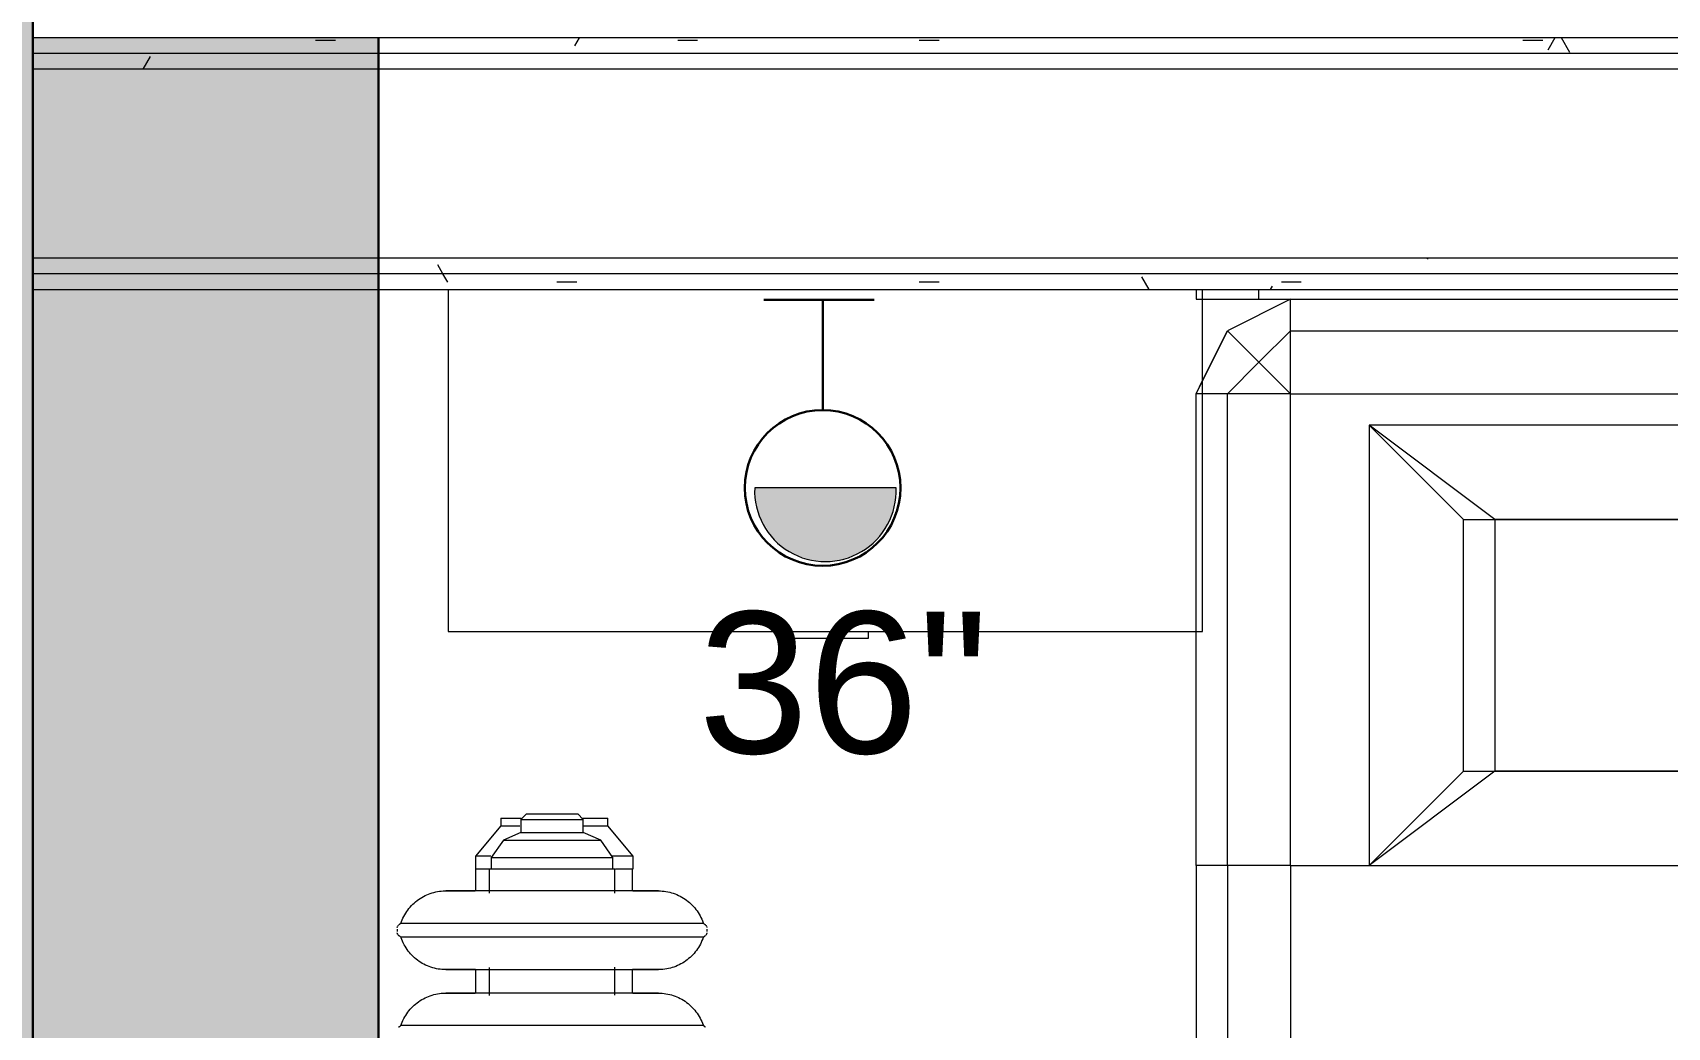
# Model space of a CAD drawing. Header units: inches. Extents: x -1176 to 1482, y -2527 to 978.
# Drawn here: x -1015.1 to -963.1, y 571.5 to 603.1 of the extents above; entities that cross this region are included whole.
import ezdxf

# ---------------------------------------------------------------- set-up
doc = ezdxf.new("R2010")
doc.units = ezdxf.units.IN
doc.header["$MEASUREMENT"] = 0
for name, color, linetype, lineweight in [('A-ANNO-NOTE', 131, 'Continuous', 40), ('A-GENM', 13, 'Continuous', 18), ('A-WALL', 113, 'Continuous', 18), ('A-WALL-PATT', 111, 'Continuous', 18), ('G-IMPT', 8, 'Continuous', 9), ('I-FURN', 30, 'Continuous', 9), ('I-WALL', 2, 'Continuous', 18)]:
    doc.layers.add(name, color=color, linetype=linetype, lineweight=lineweight)
doc.styles.add('Swis721 Lt BT', font='swissl.ttf', dxfattribs={"height": 4.5})
pattern_1 = [(0, (0, 0), (15.36, 3.84), [0.634, -10.886, 0.634, -10.886, -61.44]), (0, (0, 0), (15.36, 3.84), [-23.04, 0.634, -22.406, 0.634, -10.886, -26.88]), (0, (0, 0), (15.36, 3.84), [-57.6, 0.634, -7.046, 0.634, -18.566]), (120, (5.76, 1.92), (-11.005538, 11.38215), [0.634, -10.886, 0.634, -10.886, -61.44]), (120, (5.76, 1.92), (-11.005538, 11.38215), [-23.04, 0.634, -22.406, 0.634, -10.886, -26.88]), (120, (5.76, 1.92), (-11.005538, 11.38215), [-57.6, 0.634, -7.046, 0.634, -18.566]), (240, (7.68, 9.6), (-4.354462, -15.22215), [0.634, -10.886, 0.634, -10.886, -61.44]), (240, (7.68, 9.6), (-4.354462, -15.22215), [-23.04, 0.634, -22.406, 0.634, -10.886, -26.88]), (240, (7.68, 9.6), (-4.354462, -15.22215), [-57.6, 0.634, -7.046, 0.634, -18.566])]

# ---------------------------------------------------------------- blocks, each defined once
blk = doc.blocks.new('Bed_761 - 12ZBED05_dwg-V9-3rd Floor Power _ Signal')
at = {"layer": 'G-IMPT'}
for p, q in [((2.688, 78), (3, 78)), ((2.688, 78), (3, 78)), ((2.688, 78), (3, 78)), ((2.688, 78), (3, 78)), ((3, 78), (3, 0)), ((3, 78), (3, 77.792)), ((3, 78), (3, 77.792)), ((3, 78), (3, 77.792)), ((3, 78), (3, 0)), ((6, 78), (4, 77)), ((6, 78), (5.584, 77.792)), ((13.56, 78), (6, 78)), ((21, 78), (6, 78)), ((6, 77), (6, 78)), ((21, 78), (13.56, 78)), ((21, 78), (28, 78)), ((21, 78), (28, 78)), ((21, 77), (21, 78)), ((3, 77.792), (3, 75)), ((3, 77.792), (3, 76)), ((3, 77.792), (3, 76)), ((5.584, 77.792), (4, 77)), ((3, 75), (4, 77)), ((3, 75), (4, 77)), ((5, 76), (4, 77)), ((6, 77), (5, 76)), ((6, 75), (6, 77)), ((21, 77), (6, 77)), ((21, 75), (21, 77)), ((21, 77), (28, 77)), ((3, 76), (2.688, 76)), ((3, 76), (2.688, 76)), ((4, 75), (5, 76)), ((6, 75), (5, 76)), ((3, 75), (3, 3)), ((3, 75), (3, 3)), ((4, 75), (3, 75)), ((3, 75), (3, 3)), ((6, 75), (4, 75)), ((4, 75), (4, 3)), ((21, 75), (6, 75)), ((6, 75), (6, 3)), ((21, 75), (21, 72.5)), ((21, 75), (28, 75)), ((7, 42.5), (7, 72.5)), ((7, 72.5), (21, 72.5)), ((7, 72.5), (10, 69.5)), ((10, 68.5), (7, 72.5)), ((21, 72.5), (18, 69.5)), ((18, 68.5), (21, 72.5)), ((21, 72.5), (21, 42.5)), ((21, 72.5), (21, 42.5)), ((10, 69.5), (10, 68.5)), ((18, 69.5), (10, 69.5)), ((18, 69.5), (18, 68.5)), ((10, 68.5), (10, 46.5)), ((10, 46.5), (10, 68.5)), ((10, 68.5), (18, 68.5)), ((18, 68.5), (18, 46.5)), ((18, 46.5), (18, 68.5))]:
    blk.add_line(p, q, dxfattribs=at)
blk = doc.blocks.new('Bed_761 - Bed_761-6542718-3rd Floor Power _ Signal')
at = {"extrusion": (0, 0, -1), "zscale": -1, "rotation": 180}
blk.add_blockref('Bed_761 - 12ZBED05_dwg-V9-3rd Floor Power _ Signal', (0, 0), dxfattribs=at)
blk = doc.blocks.new('Bed_Side_Table_5122 - T-4-V16-3rd Floor Power _ Signal')
at = {"layer": 'I-FURN'}
for p, q in [((-12, 1.085), (-12, -9.787)), ((12, 0.772), (12, 1.085)), ((12, -1.812), (12, 0.772)), ((12, -9.787), (12, -1.812)), ((-12, -9.787), (-1.378, -9.787)), ((-1.378, -9.787), (-1.378, -10)), ((-1.378, -9.787), (1.378, -9.787)), ((1.378, -10), (1.378, -9.787)), ((1.378, -9.787), (11.792, -9.787)), ((11.792, -9.787), (12, -9.787)), ((-1.378, -10), (1.378, -10))]:
    blk.add_line(p, q, dxfattribs=at)
blk = doc.blocks.new('Cast_Iron_Radiator_8182 - Cast_Iron_Radiator_8182-V82-3rd Floor Power _ Signal')
at = {"layer": 'A-GENM', "lineweight": 9}
for p, q in [((10.718, 4.809), (10.693, 4.848)), ((10.718, 1), (10.718, 4.809)), ((13.557, 4.848), (13.532, 4.809)), ((13.532, 1), (13.532, 4.809)), ((13.75, 4.933), (13.713, 4.933)), ((13.787, 4.933), (13.75, 4.933)), ((13.968, 4.809), (13.943, 4.848)), ((13.968, 1), (13.968, 4.809)), ((12.504, 2.438), (11.749, 2.438)), ((15.702, 2.438), (14.999, 2.438)), ((16.106, 2.438), (15.702, 2.438)), ((15.702, 2.438), (15.702, 2.291)), ((15.702, 2.296), (15.702, 2.192)), ((15.702, 2.188), (15.702, 2.013)), ((17.064, 1.635), (16.106, 2.438)), ((16.106, 1.944), (16.106, 2.438)), ((12.568, 2), (11.678, 2)), ((15.702, 2), (14.928, 2)), ((15.702, 2), (15.702, -2)), ((16.067, 1.935), (15.702, 1.935)), ((16.617, 1.55), (16.067, 1.935)), ((16.067, 1.935), (16.067, -1.935)), ((17.314, 1.635), (17.064, 1.635)), ((17.064, 1.635), (17.064, 1.028)), ((17.314, 1.635), (17.314, 0.985)), ((16.853, 0.993), (16.617, 1.55)), ((16.617, 1.55), (16.617, -1.55)), ((10.718, -1), (10.718, 1)), ((11.752, -1), (11.752, 1)), ((12.498, 1), (12.498, -1)), ((13.532, -1), (13.532, 1)), ((13.968, -1), (13.968, 1)), ((15.002, -1), (15.002, 1)), ((17.275, 0.993), (16.853, 0.993)), ((16.853, 0.993), (16.853, -0.993)), ((17.452, 0.816), (17.275, 0.993)), ((17.275, 0.993), (17.275, -0.993)), ((17.452, 0.816), (17.452, -0.816)), ((10.718, -4.809), (10.718, -1)), ((13.532, -4.809), (13.532, -1)), ((13.968, -4.809), (13.968, -1)), ((16.617, -1.55), (16.853, -0.993)), ((16.853, -0.993), (17.275, -0.993)), ((17.064, -1.008), (17.064, -1.771)), ((17.275, -0.993), (17.452, -0.816)), ((17.314, -0.961), (17.314, -1.771)), ((16.067, -1.935), (16.617, -1.55)), ((11.682, -2), (12.572, -2)), ((14.932, -2), (15.702, -2)), ((15.702, -1.935), (16.067, -1.935)), ((15.702, -2.017), (15.702, -2.287)), ((16.106, -2.575), (17.064, -1.771)), ((16.106, -2.575), (16.106, -1.924)), ((17.064, -1.771), (17.314, -1.771)), ((11.747, -2.562), (12.503, -2.562)), ((14.997, -2.562), (15.702, -2.562)), ((15.702, -2.301), (15.702, -2.452)), ((15.702, -2.436), (15.702, -2.551)), ((15.702, -2.565), (15.702, -2.575)), ((15.702, -2.575), (16.106, -2.575)), ((10.693, -4.848), (10.718, -4.809)), ((13.532, -4.809), (13.557, -4.848)), ((13.713, -4.933), (13.75, -4.933)), ((13.75, -4.933), (13.787, -4.933)), ((13.943, -4.848), (13.968, -4.809))]:
    blk.add_line(p, q, dxfattribs=at)
at = {"layer": 'A-GENM', "lineweight": 9, "flags": 128}
for points in [[(10.67, 4.876), (10.675, 4.871), (10.68, 4.865), (10.685, 4.859), (10.689, 4.854), (10.693, 4.848)], [(10.718, 4.809), (10.775, 4.789), (10.831, 4.767), (10.885, 4.743), (10.939, 4.716), (10.992, 4.688), (11.044, 4.657), (11.094, 4.624), (11.143, 4.59), (11.191, 4.553), (11.237, 4.515), (11.281, 4.474), (11.324, 4.432), (11.365, 4.389), (11.404, 4.343), (11.442, 4.296), (11.477, 4.248), (11.511, 4.198), (11.543, 4.147), (11.572, 4.095), (11.599, 4.042), (11.625, 3.987), (11.648, 3.932), (11.669, 3.876), (11.687, 3.819), (11.703, 3.761), (11.717, 3.703), (11.729, 3.644), (11.738, 3.585), (11.745, 3.525), (11.75, 3.465), (11.752, 3.405), (11.752, 3.383)], [(12.498, 3.383), (12.499, 3.443), (12.503, 3.503), (12.509, 3.563), (12.517, 3.622), (12.528, 3.681), (12.541, 3.74), (12.557, 3.798), (12.574, 3.855), (12.594, 3.911), (12.617, 3.967), (12.641, 4.022), (12.668, 4.076), (12.696, 4.128), (12.727, 4.18), (12.76, 4.23), (12.795, 4.279), (12.832, 4.326), (12.87, 4.372), (12.911, 4.416), (12.953, 4.459), (12.997, 4.5), (13.042, 4.539), (13.089, 4.576), (13.138, 4.612), (13.188, 4.645), (13.239, 4.677), (13.291, 4.706), (13.345, 4.733), (13.399, 4.758), (13.455, 4.781), (13.511, 4.802)], [(13.557, 4.848), (13.562, 4.854), (13.566, 4.86), (13.571, 4.866), (13.575, 4.872), (13.581, 4.877)], [(13.591, 4.887), (13.597, 4.892), (13.603, 4.896), (13.609, 4.901), (13.615, 4.905)], [(13.628, 4.912), (13.635, 4.915), (13.642, 4.918), (13.649, 4.921), (13.656, 4.924), (13.663, 4.926)], [(13.838, 4.925), (13.845, 4.923), (13.852, 4.921), (13.859, 4.918), (13.866, 4.915), (13.873, 4.912)], [(13.886, 4.904), (13.892, 4.9), (13.898, 4.896), (13.904, 4.891), (13.909, 4.887)], [(13.92, 4.876), (13.925, 4.871), (13.93, 4.865), (13.935, 4.859), (13.939, 4.854), (13.943, 4.848)], [(13.968, 4.809), (14.025, 4.789), (14.081, 4.767), (14.135, 4.743), (14.189, 4.716), (14.242, 4.688), (14.294, 4.657), (14.344, 4.624), (14.393, 4.59), (14.441, 4.553), (14.487, 4.515), (14.531, 4.474), (14.574, 4.432), (14.615, 4.389), (14.654, 4.343), (14.692, 4.296), (14.727, 4.248), (14.761, 4.198), (14.793, 4.147), (14.822, 4.095), (14.849, 4.042), (14.875, 3.987), (14.898, 3.932), (14.919, 3.876), (14.937, 3.819), (14.953, 3.761), (14.967, 3.703), (14.979, 3.644), (14.988, 3.585), (14.995, 3.525), (15, 3.465), (15.002, 3.405), (15.002, 3.383)], [(11.752, 3.383), (11.752, 3.381), (11.752, 3.375), (11.752, 3.366), (11.752, 3.353), (11.752, 3.336), (11.752, 3.315), (11.752, 3.29), (11.752, 3.262), (11.752, 3.23), (11.752, 3.195), (11.752, 3.156), (11.752, 3.114), (11.752, 3.068), (11.752, 3.019), (11.752, 2.967), (11.752, 2.911), (11.752, 2.853), (11.752, 2.792), (11.752, 2.727), (11.752, 2.66), (11.752, 2.591), (11.752, 2.518), (11.752, 2.444)], [(11.752, 1), (11.752, 1.095), (11.752, 1.19), (11.752, 1.285), (11.752, 1.38), (11.752, 1.473), (11.752, 1.566), (11.752, 1.659), (11.752, 1.75), (11.752, 1.839), (11.752, 1.928), (11.752, 2.015), (11.752, 2.1), (11.752, 2.184), (11.752, 2.266), (11.752, 2.346), (11.752, 2.423), (11.752, 2.498), (11.752, 2.571), (11.752, 2.642), (11.752, 2.71), (11.752, 2.775), (11.752, 2.837), (11.752, 2.896), (11.752, 2.952), (11.752, 3.005), (11.752, 3.055), (11.752, 3.102), (11.752, 3.145), (11.752, 3.185), (11.752, 3.221), (11.752, 3.254), (11.752, 3.283), (11.752, 3.309), (11.752, 3.33), (11.752, 3.348), (11.752, 3.363), (11.752, 3.373), (11.752, 3.38), (11.752, 3.383), (11.752, 3.383)], [(12.498, 2.438), (12.498, 2.498), (12.498, 2.571), (12.498, 2.642), (12.498, 2.71), (12.498, 2.775), (12.498, 2.837), (12.498, 2.896), (12.498, 2.952), (12.498, 3.005), (12.498, 3.055), (12.498, 3.102), (12.498, 3.145), (12.498, 3.185), (12.498, 3.221), (12.498, 3.254), (12.498, 3.283), (12.498, 3.309), (12.498, 3.33), (12.498, 3.348), (12.498, 3.363), (12.498, 3.373), (12.498, 3.38), (12.498, 3.383), (12.498, 3.383)], [(12.498, 3.383), (12.498, 3.381), (12.498, 3.375), (12.498, 3.366), (12.498, 3.353), (12.498, 3.336), (12.498, 3.315), (12.498, 3.29), (12.498, 3.262), (12.498, 3.23), (12.498, 3.195), (12.498, 3.156), (12.498, 3.114), (12.498, 3.068), (12.498, 3.019), (12.498, 2.967), (12.498, 2.911), (12.498, 2.853), (12.498, 2.792), (12.498, 2.727), (12.498, 2.66), (12.498, 2.591), (12.498, 2.518), (12.498, 2.444), (12.498, 2.367), (12.498, 2.288), (12.498, 2.206), (12.498, 2.123), (12.498, 2.038), (12.498, 1.952), (12.498, 1.864), (12.498, 1.774), (12.498, 1.683), (12.498, 1.591), (12.498, 1.499), (12.498, 1.405), (12.498, 1.311), (12.498, 1.216), (12.498, 1.121), (12.498, 1.026), (12.498, 1)], [(15.002, 3.383), (15.002, 3.381), (15.002, 3.375), (15.002, 3.366), (15.002, 3.353), (15.002, 3.336), (15.002, 3.315), (15.002, 3.29), (15.002, 3.262), (15.002, 3.23), (15.002, 3.195), (15.002, 3.156), (15.002, 3.114), (15.002, 3.068), (15.002, 3.019), (15.002, 2.967), (15.002, 2.911), (15.002, 2.853), (15.002, 2.792), (15.002, 2.727), (15.002, 2.66), (15.002, 2.591), (15.002, 2.518), (15.002, 2.444)], [(15.002, 1), (15.002, 1.095), (15.002, 1.19), (15.002, 1.285), (15.002, 1.38), (15.002, 1.473), (15.002, 1.566), (15.002, 1.659), (15.002, 1.75), (15.002, 1.839), (15.002, 1.928), (15.002, 2.015), (15.002, 2.1), (15.002, 2.184), (15.002, 2.266), (15.002, 2.346), (15.002, 2.423), (15.002, 2.498), (15.002, 2.571), (15.002, 2.642), (15.002, 2.71), (15.002, 2.775), (15.002, 2.837), (15.002, 2.896), (15.002, 2.952), (15.002, 3.005), (15.002, 3.055), (15.002, 3.102), (15.002, 3.145), (15.002, 3.185), (15.002, 3.221), (15.002, 3.254), (15.002, 3.283), (15.002, 3.309), (15.002, 3.33), (15.002, 3.348), (15.002, 3.363), (15.002, 3.373), (15.002, 3.38), (15.002, 3.383), (15.002, 3.383)], [(11.752, -3.383), (11.752, -3.381), (11.752, -3.375), (11.752, -3.366), (11.752, -3.353), (11.752, -3.336), (11.752, -3.315), (11.752, -3.29), (11.752, -3.262), (11.752, -3.23), (11.752, -3.195), (11.752, -3.156), (11.752, -3.114), (11.752, -3.068), (11.752, -3.019), (11.752, -2.967), (11.752, -2.911), (11.752, -2.853), (11.752, -2.792), (11.752, -2.727), (11.752, -2.66), (11.752, -2.591), (11.752, -2.518), (11.752, -2.444), (11.752, -2.367), (11.752, -2.288), (11.752, -2.206), (11.752, -2.123), (11.752, -2.038), (11.752, -1.952), (11.752, -1.864), (11.752, -1.774), (11.752, -1.683), (11.752, -1.591), (11.752, -1.499), (11.752, -1.405), (11.752, -1.311), (11.752, -1.216), (11.752, -1.121), (11.752, -1.026), (11.752, -1)], [(12.498, -1), (12.498, -1.095), (12.498, -1.19), (12.498, -1.285), (12.498, -1.38), (12.498, -1.473), (12.498, -1.566), (12.498, -1.659), (12.498, -1.75), (12.498, -1.839), (12.498, -1.928), (12.498, -2.015), (12.498, -2.1), (12.498, -2.184), (12.498, -2.266), (12.498, -2.346), (12.498, -2.423), (12.498, -2.498), (12.498, -2.571), (12.498, -2.642), (12.498, -2.71), (12.498, -2.775), (12.498, -2.837), (12.498, -2.896), (12.498, -2.952), (12.498, -3.005), (12.498, -3.055), (12.498, -3.102), (12.498, -3.145), (12.498, -3.185), (12.498, -3.221), (12.498, -3.254), (12.498, -3.283), (12.498, -3.309), (12.498, -3.33), (12.498, -3.348), (12.498, -3.363), (12.498, -3.373), (12.498, -3.38), (12.498, -3.383), (12.498, -3.383)], [(15.002, -3.383), (15.002, -3.381), (15.002, -3.375), (15.002, -3.366), (15.002, -3.353), (15.002, -3.336), (15.002, -3.315), (15.002, -3.29), (15.002, -3.262), (15.002, -3.23), (15.002, -3.195), (15.002, -3.156), (15.002, -3.114), (15.002, -3.068), (15.002, -3.019), (15.002, -2.967), (15.002, -2.911), (15.002, -2.853), (15.002, -2.792), (15.002, -2.727), (15.002, -2.66), (15.002, -2.591), (15.002, -2.518), (15.002, -2.444), (15.002, -2.367), (15.002, -2.288), (15.002, -2.206), (15.002, -2.123), (15.002, -2.038), (15.002, -1.952), (15.002, -1.864), (15.002, -1.774), (15.002, -1.683), (15.002, -1.591), (15.002, -1.499), (15.002, -1.405), (15.002, -1.311), (15.002, -1.216), (15.002, -1.121), (15.002, -1.026), (15.002, -1)], [(11.752, -2.571), (11.752, -2.642), (11.752, -2.71), (11.752, -2.775), (11.752, -2.837), (11.752, -2.896), (11.752, -2.952), (11.752, -3.005), (11.752, -3.055), (11.752, -3.102), (11.752, -3.145), (11.752, -3.185), (11.752, -3.221), (11.752, -3.254), (11.752, -3.283), (11.752, -3.309), (11.752, -3.33), (11.752, -3.348), (11.752, -3.363), (11.752, -3.373), (11.752, -3.38), (11.752, -3.383), (11.752, -3.383)], [(12.498, -3.383), (12.498, -3.381), (12.498, -3.375), (12.498, -3.366), (12.498, -3.353), (12.498, -3.336), (12.498, -3.315), (12.498, -3.29), (12.498, -3.262), (12.498, -3.23), (12.498, -3.195), (12.498, -3.156), (12.498, -3.114), (12.498, -3.068), (12.498, -3.019), (12.498, -2.967), (12.498, -2.911), (12.498, -2.853), (12.498, -2.792), (12.498, -2.727), (12.498, -2.66), (12.498, -2.591), (12.498, -2.562)], [(15.002, -2.571), (15.002, -2.642), (15.002, -2.71), (15.002, -2.775), (15.002, -2.837), (15.002, -2.896), (15.002, -2.952), (15.002, -3.005), (15.002, -3.055), (15.002, -3.102), (15.002, -3.145), (15.002, -3.185), (15.002, -3.221), (15.002, -3.254), (15.002, -3.283), (15.002, -3.309), (15.002, -3.33), (15.002, -3.348), (15.002, -3.363), (15.002, -3.373), (15.002, -3.38), (15.002, -3.383), (15.002, -3.383)], [(11.752, -3.383), (11.751, -3.443), (11.747, -3.503), (11.741, -3.563), (11.733, -3.622), (11.722, -3.681), (11.709, -3.74), (11.693, -3.798), (11.676, -3.855), (11.656, -3.911), (11.633, -3.967), (11.609, -4.022), (11.582, -4.076), (11.554, -4.128), (11.523, -4.18), (11.49, -4.23), (11.455, -4.279), (11.418, -4.326), (11.38, -4.372), (11.339, -4.416), (11.297, -4.459), (11.253, -4.5), (11.208, -4.539), (11.161, -4.576), (11.112, -4.612), (11.062, -4.645), (11.011, -4.677), (10.959, -4.706), (10.905, -4.733), (10.851, -4.758), (10.795, -4.781), (10.739, -4.802)], [(12.739, -4.198), (12.707, -4.147), (12.678, -4.095), (12.651, -4.042), (12.625, -3.987), (12.602, -3.932), (12.581, -3.876), (12.563, -3.819), (12.547, -3.761), (12.533, -3.703), (12.521, -3.644), (12.512, -3.585), (12.505, -3.525), (12.5, -3.465), (12.498, -3.405), (12.498, -3.383)], [(15.002, -3.383), (15.001, -3.443), (14.997, -3.503), (14.991, -3.563), (14.983, -3.622), (14.972, -3.681), (14.959, -3.74), (14.943, -3.798), (14.926, -3.855), (14.906, -3.911), (14.883, -3.967), (14.859, -4.022), (14.832, -4.076), (14.804, -4.128), (14.773, -4.18), (14.74, -4.23), (14.705, -4.279), (14.668, -4.326), (14.63, -4.372), (14.589, -4.416), (14.547, -4.459), (14.503, -4.5), (14.458, -4.539), (14.411, -4.576), (14.362, -4.612), (14.312, -4.645), (14.261, -4.677), (14.209, -4.706), (14.155, -4.733), (14.101, -4.758), (14.045, -4.781), (13.989, -4.802)], [(13.532, -4.809), (13.475, -4.789), (13.419, -4.767), (13.365, -4.743), (13.311, -4.716), (13.258, -4.688), (13.206, -4.657), (13.156, -4.624), (13.107, -4.59), (13.059, -4.553), (13.013, -4.515), (12.969, -4.474), (12.926, -4.432), (12.885, -4.389), (12.846, -4.343), (12.808, -4.296), (12.773, -4.248), (12.739, -4.199)], [(10.693, -4.848), (10.688, -4.854), (10.684, -4.86), (10.679, -4.866), (10.675, -4.872), (10.669, -4.877)], [(13.58, -4.876), (13.575, -4.871), (13.57, -4.865), (13.565, -4.859), (13.561, -4.854), (13.557, -4.848)], [(13.614, -4.904), (13.608, -4.9), (13.602, -4.896), (13.596, -4.891), (13.591, -4.887)], [(13.662, -4.925), (13.655, -4.923), (13.648, -4.921), (13.641, -4.918), (13.634, -4.915), (13.627, -4.912)], [(13.872, -4.912), (13.865, -4.915), (13.858, -4.918), (13.851, -4.921), (13.844, -4.924), (13.837, -4.926)], [(13.909, -4.887), (13.903, -4.892), (13.897, -4.896), (13.891, -4.901), (13.885, -4.905)], [(13.943, -4.848), (13.938, -4.854), (13.934, -4.86), (13.929, -4.866), (13.925, -4.872), (13.919, -4.877)]]:
    blk.add_lwpolyline(points, dxfattribs=at)

msp = doc.modelspace()

# ---------------------------------------------------------------- hatches: boundary and pattern name
at = {"layer": 'A-ANNO-NOTE', "lineweight": 9}
for points in [[(-987.651, 588.104), (-987.605, 588.659), (-992.103, 588.579)], [(-992.103, 588.579), (-987.605, 588.659), (-992.101, 588.659)], [(-992.038, 588.026), (-987.651, 588.104), (-992.103, 588.579)], [(-988.3, 586.938), (-987.651, 588.104), (-992.038, 588.026)], [(-991.095, 586.69), (-992.038, 588.026), (-991.968, 587.798)], [(-991.095, 586.69), (-988.3, 586.938), (-992.038, 588.026)], [(-988.3, 586.938), (-987.992, 587.302), (-987.651, 588.104)], [(-987.992, 587.302), (-987.798, 587.65), (-987.651, 588.104)], [(-991.57, 587.112), (-991.968, 587.798), (-991.838, 587.507)], [(-991.095, 586.69), (-991.968, 587.798), (-991.517, 587.052)], [(-989.035, 586.47), (-988.3, 586.938), (-991.095, 586.69)], [(-989.813, 586.317), (-989.035, 586.47), (-991.095, 586.69)], [(-989.893, 586.317), (-991.095, 586.69), (-990.289, 586.359)], [(-990.289, 586.359), (-991.095, 586.69), (-990.817, 586.533)], [(-989.813, 586.317), (-991.095, 586.69), (-989.893, 586.317)], [(-989.813, 586.317), (-989.496, 586.345), (-989.035, 586.47)], [(-989.496, 586.345), (-989.34, 586.376), (-989.035, 586.47)], [(-989.035, 586.47), (-988.962, 586.5), (-988.3, 586.938)], [(-988.962, 586.5), (-988.679, 586.647), (-988.3, 586.938)], [(-988.679, 586.647), (-988.546, 586.735), (-988.3, 586.938)]]:
    msp.add_hatch(color=256, dxfattribs=at).paths.add_polyline_path(points, flags=0)
at = {"layer": 'A-WALL-PATT', "lineweight": 9}
h = msp.add_hatch(color=7, dxfattribs=at)
h.paths.add_polyline_path([(-1020.294, 16.255), (-1015.062, 16.255), (-1015.062, 96.005), (-1035.062, 96.005), (-1035.062, 16.255)], flags=0)
h.paths.add_polyline_path([(-1019.484, 133.505), (-1015.062, 133.505), (-1015.062, 216.005), (-1035.062, 216.005), (-1035.062, 133.505)], flags=0)
h.paths.add_polyline_path([(-1015.062, 253.505), (-1015.062, 342.005), (-1035.062, 342.005), (-1035.062, 253.505)], flags=0)
h.paths.add_polyline_path([(-1015.062, 379.505), (-1015.062, 468.124), (-1035.062, 468.124), (-1035.062, 379.505)], flags=0)
h.paths.add_polyline_path([(-1035.062, 505.624), (-1015.062, 505.624), (-1015.062, 604.374), (-1035.062, 604.374), (-1035.062, 518.889)], flags=0)
h.paths.add_polyline_path([(-1035.062, 641.874), (-1015.062, 641.874), (-1015.062, 729.874), (-1035.062, 729.874), (-1035.062, 669.777)], flags=0)
h.paths.add_polyline_path([(-1035.062, 767.374), (-1015.062, 767.374), (-1015.062, 789.874), (-1035.062, 789.874), (-1035.062, 775.399)], flags=0)
msp.add_hatch(color=7, dxfattribs=at).paths.add_polyline_path([(-1015.062, 518.874), (-1004.062, 518.889), (-1004.062, 602.967), (-1015.062, 602.967), (-1015.062, 518.889)], flags=0)
h = msp.add_hatch(dxfattribs=at)
h.set_pattern_fill('FP_1', color=256, style=0, pattern_type=2)
h.set_pattern_definition(pattern_1)
h.paths.add_polyline_path([(-767.471, 602.467), (-757.758, 602.467), (-757.758, 602.967), (-1015.062, 602.967), (-1015.062, 602.467), (-790.382, 602.467)], flags=0)
h = msp.add_hatch(dxfattribs=at)
h.set_pattern_fill('FP_1', color=256, style=0, pattern_type=2)
h.set_pattern_definition(pattern_1)
h.paths.add_polyline_path([(-767.471, 601.967), (-757.258, 601.967), (-757.258, 602.467), (-1015.062, 602.467), (-1015.062, 601.967), (-790.382, 601.967)], flags=0)
h = msp.add_hatch(dxfattribs=at)
h.set_pattern_fill('FP_1', color=256, style=0, pattern_type=2)
h.set_pattern_definition(pattern_1)
h.paths.add_polyline_path([(-751.258, 595.467), (-750.758, 595.467), (-750.758, 595.967), (-773.976, 595.967), (-773.976, 595.467), (-756.016, 595.467)], flags=0)
h.paths.add_polyline_path([(-778.601, 595.467), (-777.601, 595.467), (-777.601, 595.967), (-803.601, 595.967), (-803.601, 595.467), (-790.382, 595.467)], flags=0)
h.paths.add_polyline_path([(-808.226, 595.467), (-807.226, 595.467), (-807.226, 595.967), (-1015.062, 595.967), (-1015.062, 595.467), (-813.292, 595.467)], flags=0)
h = msp.add_hatch(dxfattribs=at)
h.set_pattern_fill('FP_1', color=256, style=0, pattern_type=2)
h.set_pattern_definition(pattern_1)
h.paths.add_polyline_path([(-751.258, 594.967), (-750.258, 594.967), (-750.258, 595.467), (-772.976, 595.467), (-772.976, 594.967), (-756.016, 594.967)], flags=0)
h.paths.add_polyline_path([(-790.382, 594.967), (-778.601, 594.967), (-778.601, 595.467), (-802.601, 595.467), (-802.601, 594.967)], flags=0)
h.paths.add_polyline_path([(-808.226, 594.967), (-808.226, 595.467), (-1015.062, 595.467), (-1015.062, 594.967), (-813.292, 594.967)], flags=0)

# ---------------------------------------------------------------- linework, layer by layer
at = {"layer": 'A-ANNO-NOTE', "lineweight": 30}
for p, q in [((-988.301, 594.64), (-991.807, 594.64)), ((-989.937, 594.64), (-989.937, 591.134))]:
    msp.add_line(p, q, dxfattribs=at)
at = {"layer": 'A-ANNO-NOTE', "lineweight": 9}
msp.add_line((-987.605, 588.659), (-992.101, 588.659), dxfattribs=at)
at = {"layer": 'A-ANNO-NOTE', "lineweight": 30}
msp.add_circle((-989.94, 588.659), 2.475, dxfattribs=at)
at = {"layer": 'A-ANNO-NOTE', "lineweight": 9}
msp.add_arc((-989.853, 588.566), 2.25, 177.6427, 2.3573, dxfattribs=at)
at = {"layer": 'A-WALL', "color": 8, "lineweight": 30}
for p, q in [((-1015.062, 505.624), (-1015.062, 604.374)), ((-1004.062, 518.874), (-1004.062, 602.967))]:
    msp.add_line(p, q, dxfattribs=at)
at = {"layer": 'A-WALL'}
for p, q in [((-1004.062, 602.967), (-1015.062, 602.967)), ((-757.758, 602.467), (-1015.062, 602.467)), ((-757.258, 601.967), (-1015.062, 601.967)), ((-724.601, 595.967), (-1015.062, 595.967)), ((-807.226, 595.467), (-1015.062, 595.467))]:
    msp.add_line(p, q, dxfattribs=at)
at = {"layer": 'I-WALL'}
for p, q in [((-758.258, 602.967), (-1004.062, 602.967)), ((-1015.062, 594.967), (-808.226, 594.967))]:
    msp.add_line(p, q, dxfattribs=at)

# ---------------------------------------------------------------- block references
at = {"layer": 'A-GENM', "lineweight": 9, "rotation": 89.99999999999933}
msp.add_blockref('Cast_Iron_Radiator_8182 - Cast_Iron_Radiator_8182-V82-3rd Floor Power _ Signal', (-998.544, 560.847), dxfattribs=at)
at = {"layer": 'I-FURN'}
msp.add_blockref('Bed_Side_Table_5122 - T-4-V16-3rd Floor Power _ Signal', (-989.854, 593.882), dxfattribs=at)
at = {"layer": 'I-FURN', "rotation": 269.9999999999991}
msp.add_blockref('Bed_761 - Bed_761-6542718-3rd Floor Power _ Signal', (-900.062, 597.654), dxfattribs=at)

# ---------------------------------------------------------------- texts
at = {"layer": 'A-ANNO-NOTE', "lineweight": 9, "insert": (-993.89, 584.723), "char_height": 4.5, "width": 10.302, "attachment_point": 1, "style": 'Swis721 Lt BT'}
msp.add_mtext('36"', dxfattribs=at)

doc.saveas('drawing.dxf')
